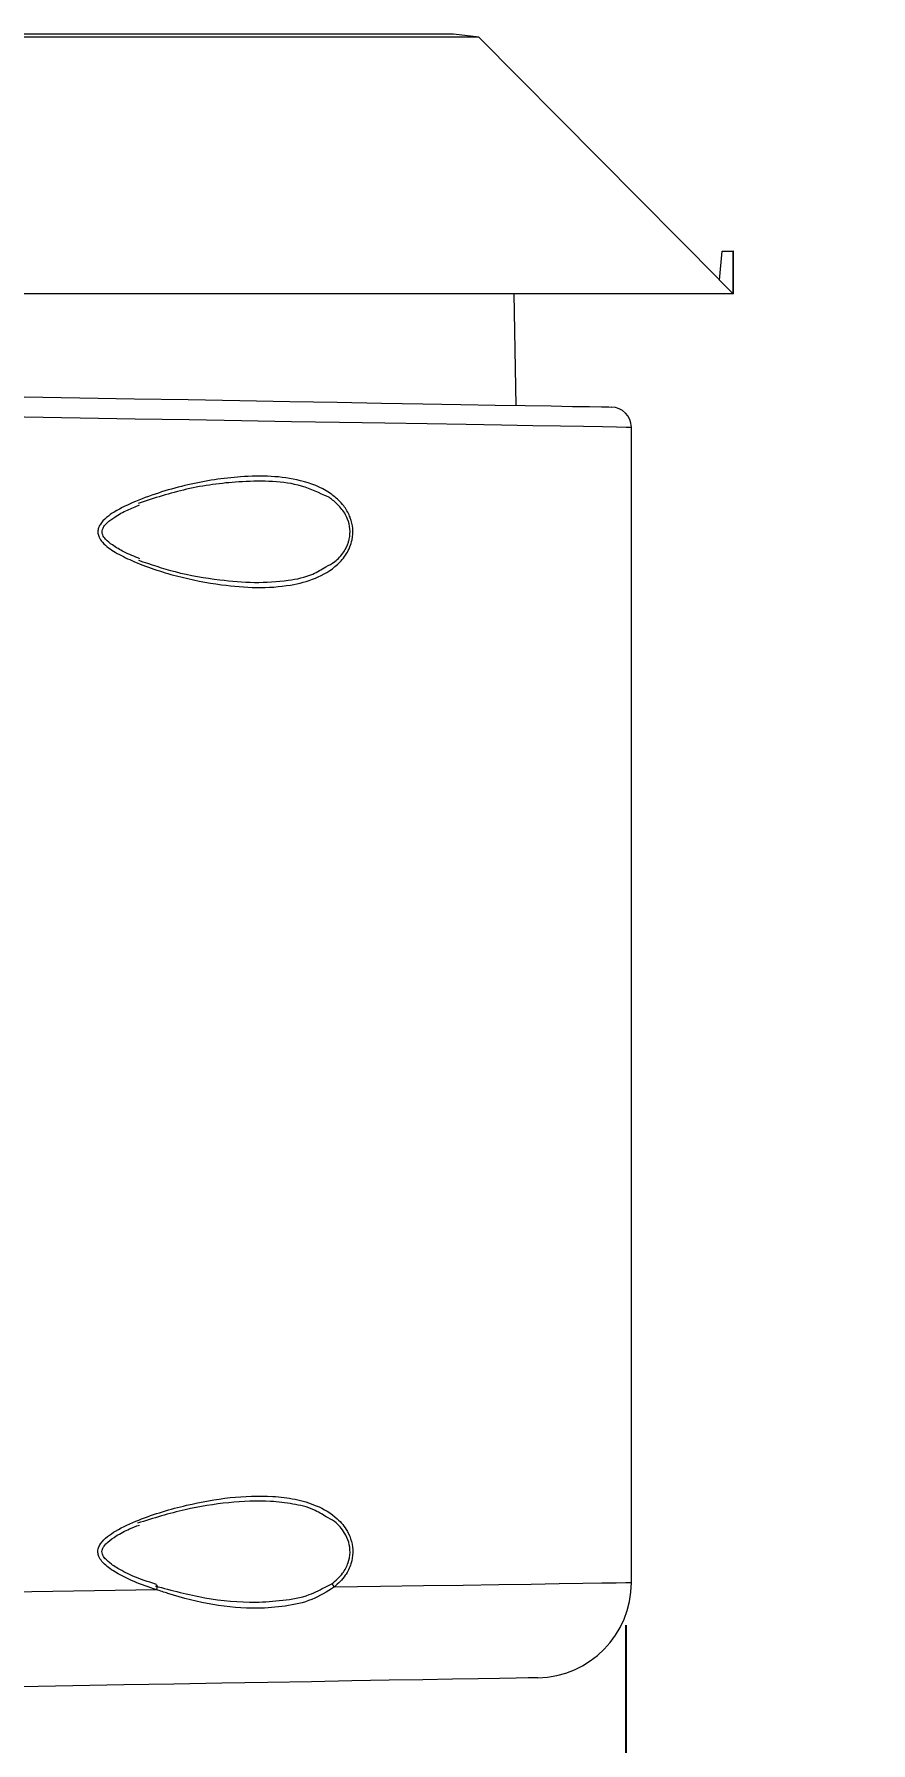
# Model space of a CAD drawing. Header units: inches. Extents: x 4.3 to 18.3, y 1.7 to 16.3.
# Drawn here: x 14.798 to 16.028, y 4.895 to 7.408 of the extents above; entities that cross this region are included whole.
import ezdxf

# ---------------------------------------------------------------- set-up
doc = ezdxf.new("R2010")
doc.units = ezdxf.units.IN
doc.header["$MEASUREMENT"] = 0
doc.header["$PDSIZE"] = -1
doc.layers.add('Dim', color=1, linetype='Continuous')
doc.layers.add('Object', color=4, linetype='Continuous')
doc.styles.get("Standard").update_dxf_attribs({"font": 'romans.shx'})
doc.dimstyles.get("Standard").update_dxf_attribs({"dimtxt": 0.125, "dimasz": 0.18, "dimexe": 0.06, "dimexo": 0.0625, "dimgap": 0.09, "dimtad": 0, "dimtih": 1, "dimtoh": 1, "dimdec": 4, "dimlfac": 2, "dimzin": 4, "dimdsep": 46, "dimlunit": 5, "dimtxsty": 'Standard', "dimcen": 0.09, "dimadec": 0, "dimazin": 1, "dimtfac": 1, "dimtdec": 4, "dimtofl": 0, "dimtmove": 0, "dimatfit": 0, "dimfxl": 0, "dimfrac": 2, "dimtolj": 1, "dimtzin": 0, "dimarcsym": 0})

# ---------------------------------------------------------------- blocks, each defined once
blk = doc.blocks.new('*D10')
at = {"layer": 'Defpoints', "color": 0}
for p in [(13.7335, 5.1302), (15.6676, 5.1302), (15.6676, 4.0729)]:
    blk.add_point(p, dxfattribs=at)
at = {"layer": 'Dim', "color": 0, "lineweight": -2}
for p, q in [((13.7335, 5.0677), (13.7335, 4.0129)), ((15.6676, 5.0677), (15.6676, 4.0129)), ((13.5535, 4.0729), (13.3735, 4.0729)), ((15.8476, 4.0729), (16.0276, 4.0729))]:
    blk.add_line(p, q, dxfattribs=at)
at = {"layer": 'Dim', "color": 0}
for points in [[(13.5535, 4.1029), (13.5535, 4.0429), (13.7335, 4.0729)], [(15.8476, 4.1029), (15.8476, 4.0429), (15.6676, 4.0729)]]:
    blk.add_solid(points, dxfattribs=at)
at = {"layer": 'Dim', "color": 0, "insert": (14.6541, 4.0729), "char_height": 0.125, "attachment_point": 5}
blk.add_mtext('\\A1;3 7/8\\P [100mm] Dia.', dxfattribs=at)

msp = doc.modelspace()

# ---------------------------------------------------------------- linework, layer by layer
at = {"layer": 'Object', "color": 4, "linetype": 'Continuous', "lineweight": 15}
for p, q in [((15.413855, 7.407592), (14.700638, 7.407592)), ((15.451433, 7.403202), (14.700638, 7.403202)), ((15.451433, 7.403202), (15.413855, 7.407592)), ((15.80529, 7.046228), (15.451433, 7.403202)), ((15.805259, 7.045878), (15.809059, 7.088202)), ((15.809059, 7.088202), (15.825382, 7.088202)), ((15.825638, 7.088202), (15.825382, 7.088202)), ((15.825638, 7.025702), (15.825638, 7.088202)), ((15.825252, 7.025702), (15.805259, 7.045878)), ((15.825252, 7.025702), (13.912751, 7.025702)), ((15.506356, 6.861638), (15.503492, 7.025702)), ((15.825638, 7.025702), (15.825252, 7.025702)), ((15.675638, 5.130298), (15.675638, 6.829202)), ((14.977596, 5.127367), (14.967585, 5.130776)), ((15.227464, 5.124631), (15.235154, 5.128305))]:
    msp.add_line(p, q, dxfattribs=at)
at = {"layer": 'Object', "color": 4, "linetype": 'Continuous', "lineweight": 15, "flags": 128}
for points in [[(14.700638, 6.875702), (14.783031, 6.874264), (14.8648, 6.872837), (14.945324, 6.871431), (15.023987, 6.870058), (15.100193, 6.868728), (15.173359, 6.867451), (15.242929, 6.866236), (15.308373, 6.865094), (15.369192, 6.864032), (15.424924, 6.86306), (15.475143, 6.862183), (15.519468, 6.861409), (15.55756, 6.860744), (15.589131, 6.860193), (15.613938, 6.85976), (15.631794, 6.859448), (15.642563, 6.859261), (15.646161, 6.859198)], [(15.675638, 6.829202), (15.674759, 6.829217), (15.667741, 6.829336), (15.653754, 6.829573), (15.6329, 6.829925), (15.605329, 6.830392), (15.57124, 6.830968), (15.530878, 6.831651), (15.484535, 6.832435), (15.432543, 6.833315), (15.375278, 6.834284), (15.313152, 6.835335), (15.246613, 6.836461), (15.17614, 6.837653), (15.102241, 6.838903), (15.025449, 6.840202), (14.946316, 6.841541), (14.865413, 6.84291), (14.783323, 6.844299), (14.700638, 6.845697)], [(14.977492, 5.127), (14.977649, 5.126936), (14.978052, 5.126355), (14.978226, 5.125251), (14.978157, 5.123714), (14.977851, 5.121868), (14.977332, 5.11986)], [(15.239034, 5.123771), (15.306652, 5.124782), (15.369819, 5.125727), (15.428072, 5.126597), (15.480984, 5.127389), (15.528164, 5.128094), (15.569268, 5.128708), (15.603993, 5.129227), (15.632084, 5.129647), (15.653334, 5.129965), (15.667589, 5.130178), (15.674742, 5.130285), (15.675638, 5.130298)], [(14.700638, 5.115723), (14.794011, 5.117119), (14.886526, 5.118502), (14.977332, 5.11986)], [(15.538081, 4.99032), (15.534506, 4.990257), (15.523811, 4.990071), (15.506087, 4.989761), (15.481487, 4.989332), (15.450222, 4.988786), (15.412558, 4.988129), (15.368818, 4.987365), (15.319378, 4.986502), (15.26466, 4.985547), (15.205133, 4.984508), (15.141307, 4.983394), (15.073728, 4.982214), (15.002975, 4.980979), (14.929654, 4.9797), (14.854392, 4.978386), (14.777835, 4.977049), (14.700638, 4.975702)]]:
    msp.add_lwpolyline(points, dxfattribs=at)
at = {"layer": 'Object', "color": 4, "linetype": 'Continuous', "lineweight": 15}
for centre, radius, start, end in [((15.645638, 6.829202), 0.03, 0.969596, 89), ((15.225358, 5.115994), 0.015732, 29.627628, 51.490333), ((15.535638, 5.130298), 0.14, 271, 0.104768)]:
    msp.add_arc(centre, radius, start, end, dxfattribs=at)
msp.add_ellipse((14.700638, 8.16061), major_axis=(-0.070461, 12.858807), ratio=0.08731691, start_param=4.62353637, end_param=4.62841486, dxfattribs=at)
for points, knots in [([(15.244927, 6.722421), (15.24759, 6.719627), (15.254114, 6.712778), (15.259614, 6.703344), (15.264025, 6.692035), (15.26665, 6.680445), (15.26549, 6.661677), (15.257603, 6.642836), (15.23975, 6.622102), (15.211589, 6.60598), (15.171245, 6.595461), (15.124824, 6.592543), (15.06862, 6.597491), (15.006785, 6.609369), (14.954011, 6.626801), (14.917741, 6.644418), (14.900874, 6.65605), (14.893145, 6.666768), (14.891026, 6.673834), (14.891522, 6.680308), (14.895398, 6.688682), (14.903699, 6.69704), (14.921103, 6.709033), (14.961008, 6.72744), (15.023719, 6.746861), (15.090933, 6.75693), (15.146219, 6.758334), (15.190623, 6.752197), (15.224381, 6.739965), (15.240694, 6.726036), (15.244927, 6.722421)], [0, 0, 0, 0, 0.01358022, 0.03328513, 0.03625177, 0.05357501, 0.07090147, 0.09513676, 0.11919989, 0.16551289, 0.2115804, 0.27158215, 0.33171001, 0.40830974, 0.48478743, 0.5144975, 0.54007528, 0.55004695, 0.5562652, 0.56326271, 0.57021038, 0.58538791, 0.60047572, 0.63871373, 0.72815051, 0.81767101, 0.87061523, 0.92343985, 0.98013226, 1, 1, 1, 1]), ([(15.225112, 6.72899), (15.212233, 6.734793), (15.186276, 6.746489), (15.142797, 6.750634), (15.088163, 6.749379), (15.023118, 6.740963), (14.974009, 6.725111), (14.95032, 6.717464)], [0, 0, 0, 0, 0.15692879, 0.31628171, 0.47596984, 0.74721954, 1, 1, 1, 1]), ([(14.953052, 6.636014), (14.945175, 6.639227), (14.931233, 6.644914), (14.914207, 6.654636), (14.90362, 6.66318), (14.898535, 6.669897), (14.897064, 6.675112), (14.897775, 6.679443), (14.900408, 6.684218), (14.906325, 6.690683), (14.917957, 6.699067), (14.934051, 6.707814), (14.946627, 6.712775), (14.952654, 6.715153)], [0, 0, 0, 0, 0.182537762, 0.32303203, 0.415292727, 0.469388898, 0.497610135, 0.525885221, 0.558182689, 0.611107135, 0.709619186, 0.860841535, 1, 1, 1, 1]), ([(15.241002, 6.718352), (15.236972, 6.72203), (15.232105, 6.726471), (15.226137, 6.728621), (15.225112, 6.72899)], [0, 0, 0, 0, 0.82818791, 1, 1, 1, 1]), ([(15.22625, 6.624278), (15.230859, 6.626514), (15.241158, 6.63151), (15.252397, 6.644611), (15.258672, 6.656822), (15.261754, 6.66827), (15.262567, 6.680083), (15.258538, 6.696221), (15.25061, 6.709083), (15.243638, 6.71581), (15.241002, 6.718352)], [0, 0, 0, 0, 0.14205677, 0.31742685, 0.45160977, 0.49167429, 0.61445405, 0.73764127, 0.90082493, 1, 1, 1, 1]), ([(14.950813, 6.634067), (14.968748, 6.627938), (15.008354, 6.614403), (15.066001, 6.605039), (15.121763, 6.599976), (15.167488, 6.603089), (15.203281, 6.609873), (15.22007, 6.620402), (15.22625, 6.624278)], [0, 0, 0, 0, 0.19098994, 0.42176092, 0.60242288, 0.78273457, 0.9200197, 1, 1, 1, 1]), ([(14.977332, 5.11986), (14.966347, 5.12356), (14.94442, 5.130946), (14.917178, 5.144506), (14.899433, 5.157574), (14.892692, 5.16772), (14.890921, 5.174815), (14.891849, 5.181419), (14.896301, 5.189843), (14.905164, 5.198227), (14.923799, 5.210519), (14.962666, 5.227884), (15.019568, 5.244675), (15.085828, 5.256703), (15.139236, 5.258668), (15.181362, 5.253642), (15.213814, 5.244163), (15.240573, 5.22869), (15.25732, 5.208826), (15.264785, 5.1911), (15.266874, 5.17433), (15.263815, 5.156662), (15.254829, 5.13845), (15.244737, 5.129071), (15.239034, 5.123771)], [0, 0, 0, 0, 0.0559432, 0.11166949, 0.14490959, 0.15861919, 0.16789895, 0.17843844, 0.18889516, 0.21199705, 0.23498174, 0.29480074, 0.41442813, 0.52249709, 0.63037349, 0.68865261, 0.74679545, 0.81115096, 0.85140605, 0.87703008, 0.90297433, 0.9288842, 0.959815, 1, 1, 1, 1]), ([(15.226868, 5.226937), (15.220905, 5.230705), (15.20588, 5.240198), (15.177783, 5.246367), (15.136341, 5.251313), (15.083272, 5.248842), (15.017475, 5.238641), (14.972933, 5.224836), (14.949634, 5.217615)], [0, 0, 0, 0, 0.076871766, 0.193695206, 0.313126556, 0.531648981, 0.755020322, 1, 1, 1, 1]), ([(14.967585, 5.130776), (14.962191, 5.132513), (14.948159, 5.137034), (14.929161, 5.145946), (14.91239, 5.155926), (14.902672, 5.164127), (14.898106, 5.170786), (14.897069, 5.175791), (14.898012, 5.180026), (14.900918, 5.18491), (14.907497, 5.191716), (14.920126, 5.200359), (14.935794, 5.208645), (14.947475, 5.213088), (14.952254, 5.214906)], [0, 0, 0, 0, 0.11068883, 0.28798962, 0.40303329, 0.48442119, 0.52934573, 0.55344529, 0.57830331, 0.60895621, 0.66036603, 0.75745523, 0.90075316, 1, 1, 1, 1]), ([(15.235154, 5.128305), (15.240796, 5.133105), (15.250708, 5.141537), (15.259716, 5.158201), (15.262782, 5.174432), (15.260702, 5.189878), (15.253149, 5.205966), (15.241819, 5.219507), (15.231111, 5.224829), (15.226868, 5.226937)], [0, 0, 0, 0, 0.18917044, 0.33232646, 0.45075876, 0.56922782, 0.68742038, 0.87614643, 1, 1, 1, 1]), ([(14.975465, 5.12531), (14.999873, 5.118765), (15.049338, 5.1055), (15.112115, 5.100085), (15.163198, 5.103588), (15.199147, 5.10949), (15.219185, 5.120204), (15.227464, 5.124631)], [0, 0, 0, 0, 0.28258291, 0.57269771, 0.72914857, 0.88809799, 1, 1, 1, 1]), ([(15.239034, 5.123771), (15.228231, 5.116998), (15.206002, 5.10306), (15.166801, 5.094802), (15.118227, 5.091025), (15.060457, 5.096265), (15.010676, 5.10865), (14.982963, 5.117966), (14.977332, 5.11986)], [0, 0, 0, 0, 0.14385126, 0.29601084, 0.44854824, 0.69300259, 0.9376151, 1, 1, 1, 1])]:
    msp.add_open_spline(points, degree=3, knots=knots, dxfattribs=at)

# ---------------------------------------------------------------- dimensions: what is measured, and where the dimension line sits
at = {"layer": 'Dim'}
dim = msp.add_linear_dim(base=(15.667589, 4.072923), p1=(13.733535, 5.13018), p2=(15.667589, 5.130178), text='<> Dia.', dimstyle='Standard', override={"dimpost": '\\X'}, dxfattribs=at)
dim.commit()
dim.dimension.update_dxf_attribs({"geometry": '*D10', "text_midpoint": (14.654099, 4.072923), "dimtype": 160})

doc.saveas('drawing.dxf')
